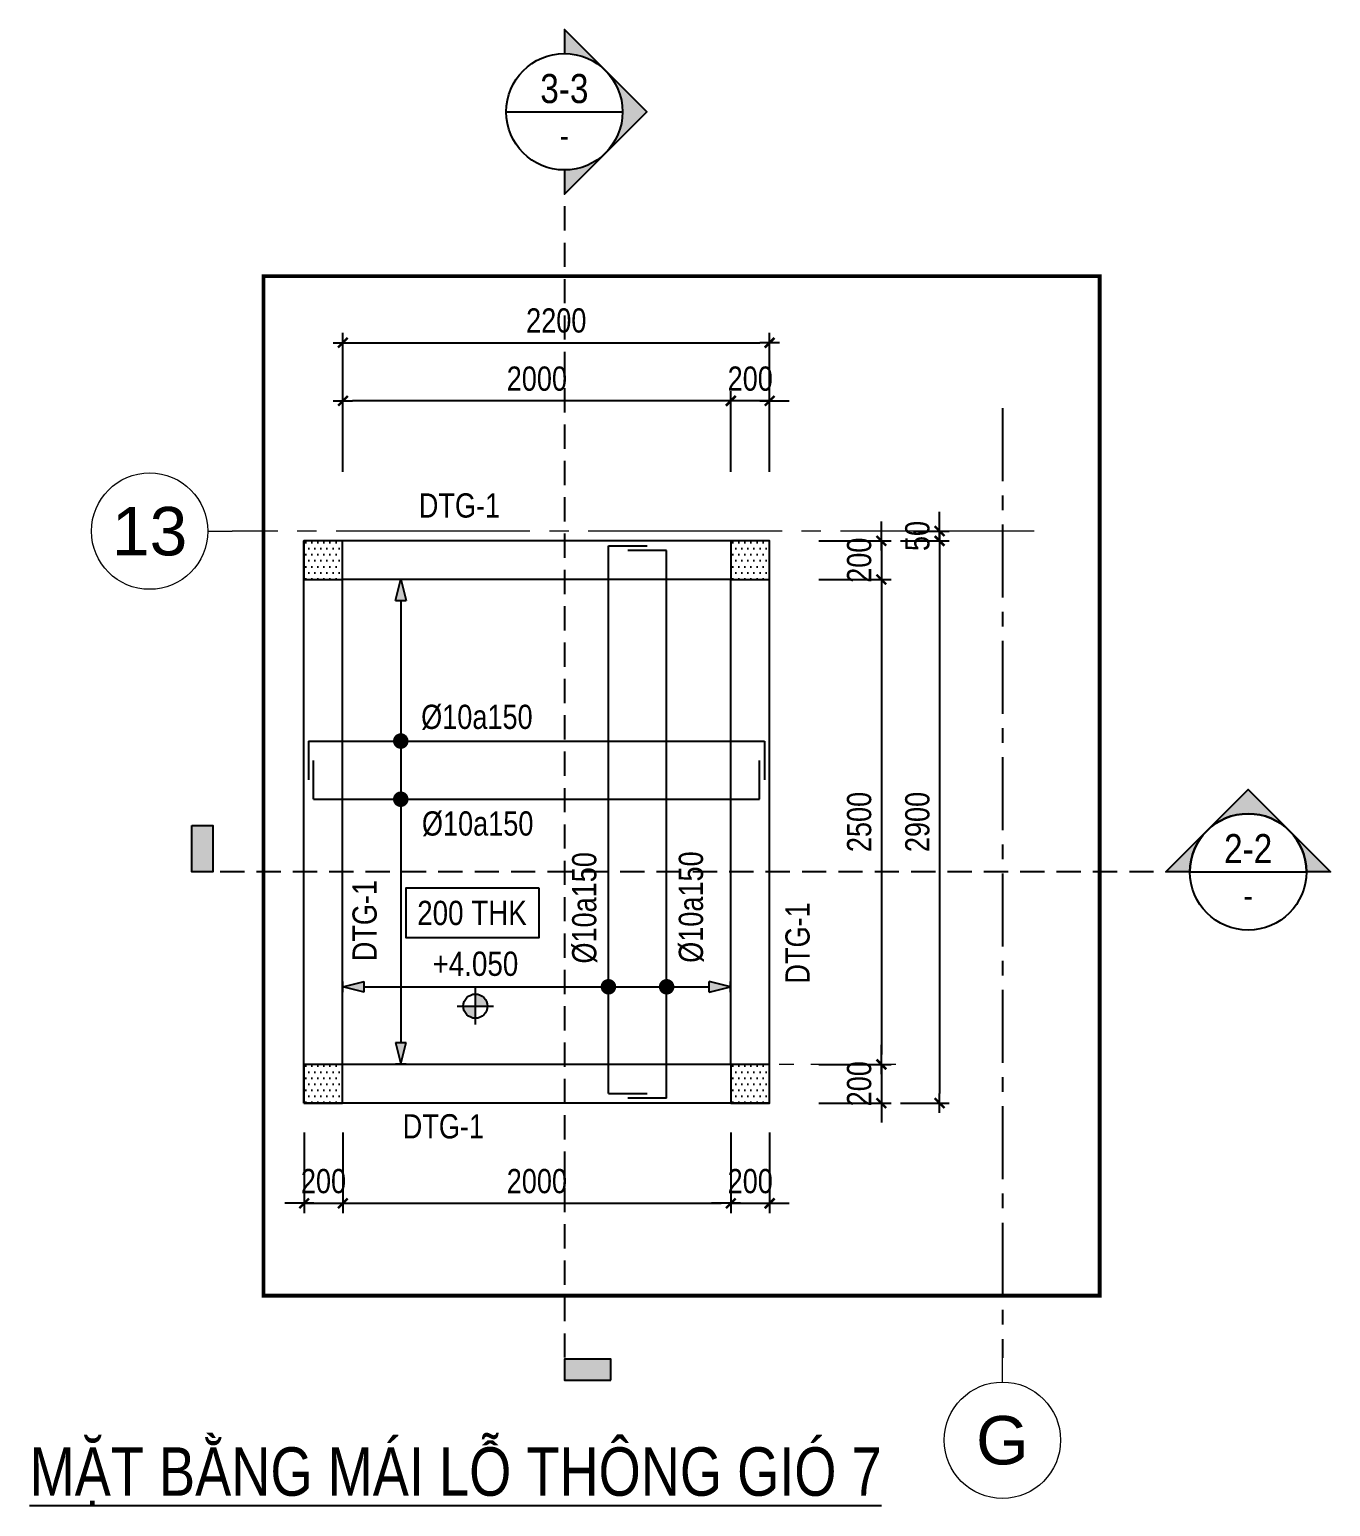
# Model space of a CAD drawing. Header units: millimetres. Extents: x -3582679 to -3542129, y 680309 to 797609.
# Drawn here: x -3573505 to -3566799, y 722359 to 729976 of the extents above; entities that cross this region are included whole.
import ezdxf
from ezdxf.enums import TextEntityAlignment as Align

# ---------------------------------------------------------------- set-up
doc = ezdxf.new("R2010")
doc.units = ezdxf.units.MM
doc.header["$LTSCALE"] = 100
doc.header["$MEASUREMENT"] = 0
for name, pattern in [('A14-Chi tiet Thong gio ham$0$HTT Center', [13, 10, -1, 1, -1]), ('BLOCK A - CHI TIET THANG 4$0$HIDDEN', [0.375, 0.25, -0.125]), ('BLOCK B - CHI TIET THANG 5$0$$0$HIDDEN', [0.375, 0.25, -0.125]), ('CENTER', [2, 1.25, -0.25, 0.25, -0.25]), ('HIDDEN', [0.375, 0.25, -0.125])]:
    doc.linetypes.add(name, pattern=pattern)
doc.layers.get('0').update_dxf_attribs({"lineweight": 9})
for name, color, linetype, lineweight in [("'S_General_Hidden_1 Thin", 1, 'HIDDEN', 18), ('A14-Chi tiet Thong gio ham$0$Ky hieu Truc', 1, 'Continuous', 5), ('A14-Chi tiet Thong gio ham$0$Luoi Truc', 251, 'A14-Chi tiet Thong gio ham$0$HTT Center', 9)]:
    doc.layers.add(name, color=color, linetype=linetype, lineweight=lineweight)
for name, color, linetype in [('01PM. TEXT A', 3, 'Continuous'), ('02PM. TEXT B', 4, 'Continuous'), ('05PM. FRAME', 4, 'Continuous'), ('07PM. WACO', 6, 'Continuous'), ('11PM. DIM', 2, 'Continuous'), ('12PM. GRID', 8, 'CENTER'), ('13PM. HATCH', 8, 'Continuous'), ('S-Hatch', 8, 'Continuous')]:
    doc.layers.add(name, color=color, linetype=linetype)
doc.styles.add('[PMDC2013]STYLE', font='arial.ttf', dxfattribs={"width": 0.8})
doc.styles.add('A14-Chi tiet Thong gio ham$0$Arial_C', font='arial.ttf')
doc.styles.add('BLOCK A - CHI TIET THANG 1$0$VNI-HelveC', font='VHELVCN_0.TTF')
doc.styles.add('BLOCK B - CHI TIET THANG 5$0$$0$Title Block Bold', font='VHELVEB_0.TTF')
doc.styles.add('BLOCK B - CHI TIET THANG 5$0$VNI-HelveCB', font='VHELVCB_0.TTF')
doc.styles.add('ISOCP', font='Isocp.shx', dxfattribs={"bigfont": 'as_sym.shx'})
doc.styles.add('TB', font='arial.ttf', dxfattribs={"width": 0.8})
doc.styles.add('TTP-HelCon', font='VHELVCN_0.TTF')
doc.dimstyles.new('20', dxfattribs={"dimtxt": 250, "dimasz": 200, "dimexe": 250, "dimexo": 0, "dimgap": 100, "dimtad": 1, "dimdec": 0, "dimlfac": 0.2, "dimzin": 0, "dimdsep": 46, "dimtxsty": '[PMDC2013]STYLE', "dimblk": 'TICK', "dimcen": 0, "dimdle": 300, "dimclrd": 2, "dimclre": 2, "dimclrt": 4, "dimadec": 0, "dimazin": 0, "dimtfac": 0.004, "dimtdec": 0, "dimtix": 1, "dimtmove": 2, "dimatfit": 3, "dimldrblk": 'TICK', "dimfxl": 1, "dimtvp": 0.8, "dimtolj": 1, "dimtzin": 0, "dimarcsym": 0})

# ---------------------------------------------------------------- blocks, each defined once
blk = doc.blocks.new('A14-Chi tiet Thong gio ham$0$HTT-Grid')
at = {"linetype": 'ByBlock', "lineweight": -2}
blk.add_line((0, 6), (0, 8.5), dxfattribs=at)
blk.add_circle((0, 0), 6, dxfattribs=at)
at = {"linetype": 'ByBlock', "lineweight": -2, "style": 'A14-Chi tiet Thong gio ham$0$Arial_C'}
blk.add_attdef('GRID', text='', height=5, dxfattribs=at).set_placement((0, 0), align=Align.MIDDLE)
blk = doc.blocks.new('TICK')
at = {"color": 0, "linetype": 'ByBlock'}
blk.add_line((1, 0), (-1, 0), dxfattribs=at)
at = {"color": 7, "linetype": 'ByBlock', "const_width": 0.25}
blk.add_lwpolyline([(-0.5, -0.5), (0.5, 0.5)], dxfattribs=at)
blk = doc.blocks.new('*D341')
at = {"layer": '11PM. DIM', "color": 2, "lineweight": -2, "ltscale": 0.3, "transparency": 16777216}
for p, q in [((-3569939.7, 728061.4), (-3569989.7, 728061.4)), ((-3569889.7, 727695.5), (-3569889.7, 728111.4)), ((-3569689.7, 728061.4), (-3569889.7, 728061.4)), ((-3569689.7, 727695.5), (-3569689.7, 728111.4)), ((-3569639.7, 728061.4), (-3569589.7, 728061.4))]:
    blk.add_line(p, q, dxfattribs=at)
at = {"layer": '11PM. DIM', "color": 2, "lineweight": -2, "ltscale": 0.3, "transparency": 16777216, "xscale": 50, "yscale": 50, "zscale": 50}
blk.add_blockref('TICK', (-3569889.7, 728061.4), dxfattribs=at)
at = {"layer": '11PM. DIM', "color": 2, "lineweight": -2, "ltscale": 0.3, "transparency": 16777216, "xscale": 50, "yscale": 50, "zscale": 50, "rotation": 180}
blk.add_blockref('TICK', (-3569689.7, 728061.4), dxfattribs=at)
at = {"layer": '11PM. DIM', "color": 4, "ltscale": 0.3, "transparency": 16777216, "insert": (-3569789.7, 728175.2), "char_height": 125, "attachment_point": 5, "style": '[PMDC2013]STYLE'}
blk.add_mtext('\\A1;200', dxfattribs=at)
blk = doc.blocks.new('*D342')
at = {"layer": '11PM. DIM', "color": 2, "lineweight": -2, "ltscale": 0.3, "transparency": 16777216}
for p, q in [((-3571889.7, 727695.5), (-3571889.7, 728111.4)), ((-3569939.7, 728061.4), (-3571839.7, 728061.4)), ((-3569889.7, 727695.5), (-3569889.7, 728111.4))]:
    blk.add_line(p, q, dxfattribs=at)
at = {"layer": '11PM. DIM', "color": 2, "lineweight": -2, "ltscale": 0.3, "transparency": 16777216, "xscale": 50, "yscale": 50, "zscale": 50, "rotation": 180}
blk.add_blockref('TICK', (-3571889.7, 728061.4), dxfattribs=at)
at = {"layer": '11PM. DIM', "color": 2, "lineweight": -2, "ltscale": 0.3, "transparency": 16777216, "xscale": 50, "yscale": 50, "zscale": 50}
blk.add_blockref('TICK', (-3569889.7, 728061.4), dxfattribs=at)
at = {"layer": '11PM. DIM', "color": 4, "ltscale": 0.3, "transparency": 16777216, "insert": (-3570889.7, 728175.2), "char_height": 125, "attachment_point": 5, "style": '[PMDC2013]STYLE'}
blk.add_mtext('\\A1;\\A1;2000', dxfattribs=at)
blk = doc.blocks.new('*D343')
at = {"layer": '11PM. DIM', "color": 2, "lineweight": -2, "ltscale": 0.3, "transparency": 16777216}
for p, q in [((-3569113.8, 727389.4), (-3569113.8, 727439.4)), ((-3569436.5, 727339.4), (-3569063.8, 727339.4)), ((-3569113.8, 727339.4), (-3569113.8, 727139.4)), ((-3569436.5, 727139.4), (-3569063.8, 727139.4)), ((-3569113.8, 727089.4), (-3569113.8, 727039.4))]:
    blk.add_line(p, q, dxfattribs=at)
at = {"layer": '11PM. DIM', "color": 2, "lineweight": -2, "ltscale": 0.3, "transparency": 16777216, "xscale": 50, "yscale": 50, "zscale": 50}
for p, rotation in [((-3569113.8, 727339.4), 270), ((-3569113.8, 727139.4), 90)]:
    blk.add_blockref('TICK', p, dxfattribs=dict(at, rotation=rotation))
at = {"layer": '11PM. DIM', "color": 4, "ltscale": 0.3, "transparency": 16777216, "insert": (-3569227.6, 727239.4), "char_height": 125, "attachment_point": 5, "rotation": 90, "style": '[PMDC2013]STYLE'}
blk.add_mtext('\\A1;200', dxfattribs=at)
blk = doc.blocks.new('*D344')
at = {"layer": '11PM. DIM', "color": 2, "lineweight": -2, "ltscale": 0.3, "transparency": 16777216}
for p, q in [((-3569436.5, 727139.4), (-3569063.8, 727139.4)), ((-3569113.8, 727089.4), (-3569113.8, 724689.4)), ((-3569436.5, 724639.4), (-3569063.8, 724639.4))]:
    blk.add_line(p, q, dxfattribs=at)
at = {"layer": '11PM. DIM', "color": 2, "lineweight": -2, "ltscale": 0.3, "transparency": 16777216, "xscale": 50, "yscale": 50, "zscale": 50}
for p, rotation in [((-3569113.8, 727139.4), 90), ((-3569113.8, 724639.4), 270)]:
    blk.add_blockref('TICK', p, dxfattribs=dict(at, rotation=rotation))
at = {"layer": '11PM. DIM', "color": 4, "ltscale": 0.3, "transparency": 16777216, "insert": (-3569227.6, 725889.4), "char_height": 125, "attachment_point": 5, "rotation": 90, "style": '[PMDC2013]STYLE'}
blk.add_mtext('\\A1;\\A1;2500', dxfattribs=at)
blk = doc.blocks.new('*D345')
at = {"layer": '11PM. DIM', "color": 2, "lineweight": -2, "ltscale": 0.3, "transparency": 16777216}
for p, q in [((-3569113.8, 724689.4), (-3569113.8, 724739.4)), ((-3569436.5, 724639.4), (-3569063.8, 724639.4)), ((-3569113.8, 724639.4), (-3569113.8, 724439.4)), ((-3569436.5, 724439.4), (-3569063.8, 724439.4)), ((-3569113.8, 724389.4), (-3569113.8, 724339.4))]:
    blk.add_line(p, q, dxfattribs=at)
at = {"layer": '11PM. DIM', "color": 2, "lineweight": -2, "ltscale": 0.3, "transparency": 16777216, "xscale": 50, "yscale": 50, "zscale": 50}
for p, rotation in [((-3569113.8, 724639.4), 270), ((-3569113.8, 724439.4), 90)]:
    blk.add_blockref('TICK', p, dxfattribs=dict(at, rotation=rotation))
at = {"layer": '11PM. DIM', "color": 4, "ltscale": 0.3, "transparency": 16777216, "insert": (-3569227.6, 724539.4), "char_height": 125, "attachment_point": 5, "rotation": 90, "style": '[PMDC2013]STYLE'}
blk.add_mtext('\\A1;200', dxfattribs=at)
blk = doc.blocks.new('*D346')
at = {"layer": '11PM. DIM', "color": 2, "lineweight": -2, "ltscale": 0.3, "transparency": 16777216}
for p, q in [((-3572089.7, 724288.5), (-3572089.7, 723872.7)), ((-3571889.7, 724288.5), (-3571889.7, 723872.7)), ((-3572139.7, 723922.7), (-3572189.7, 723922.7)), ((-3572089.7, 723922.7), (-3571889.7, 723922.7)), ((-3571839.7, 723922.7), (-3571789.7, 723922.7))]:
    blk.add_line(p, q, dxfattribs=at)
at = {"layer": '11PM. DIM', "color": 2, "lineweight": -2, "ltscale": 0.3, "transparency": 16777216, "xscale": 50, "yscale": 50, "zscale": 50}
blk.add_blockref('TICK', (-3572089.7, 723922.7), dxfattribs=at)
at = {"layer": '11PM. DIM', "color": 2, "lineweight": -2, "ltscale": 0.3, "transparency": 16777216, "xscale": 50, "yscale": 50, "zscale": 50, "rotation": 180}
blk.add_blockref('TICK', (-3571889.7, 723922.7), dxfattribs=at)
at = {"layer": '11PM. DIM', "color": 4, "ltscale": 0.3, "transparency": 16777216, "insert": (-3571989.7, 724036.5), "char_height": 125, "attachment_point": 5, "style": '[PMDC2013]STYLE'}
blk.add_mtext('\\A1;200', dxfattribs=at)
blk = doc.blocks.new('*D347')
at = {"layer": '11PM. DIM', "color": 2, "lineweight": -2, "ltscale": 0.3, "transparency": 16777216}
for p, q in [((-3571889.7, 724288.5), (-3571889.7, 723872.7)), ((-3569889.7, 724288.5), (-3569889.7, 723872.7)), ((-3571839.7, 723922.7), (-3569939.7, 723922.7))]:
    blk.add_line(p, q, dxfattribs=at)
at = {"layer": '11PM. DIM', "color": 2, "lineweight": -2, "ltscale": 0.3, "transparency": 16777216, "xscale": 50, "yscale": 50, "zscale": 50, "rotation": 180}
blk.add_blockref('TICK', (-3571889.7, 723922.7), dxfattribs=at)
at = {"layer": '11PM. DIM', "color": 2, "lineweight": -2, "ltscale": 0.3, "transparency": 16777216, "xscale": 50, "yscale": 50, "zscale": 50}
blk.add_blockref('TICK', (-3569889.7, 723922.7), dxfattribs=at)
at = {"layer": '11PM. DIM', "color": 4, "ltscale": 0.3, "transparency": 16777216, "insert": (-3570889.7, 724036.5), "char_height": 125, "attachment_point": 5, "style": '[PMDC2013]STYLE'}
blk.add_mtext('\\A1;\\A1;2000', dxfattribs=at)
blk = doc.blocks.new('*D348')
at = {"layer": '11PM. DIM', "color": 2, "lineweight": -2, "ltscale": 0.3, "transparency": 16777216}
for p, q in [((-3569889.7, 724288.5), (-3569889.7, 723872.7)), ((-3569689.7, 724288.5), (-3569689.7, 723872.7)), ((-3569939.7, 723922.7), (-3569989.7, 723922.7)), ((-3569889.7, 723922.7), (-3569689.7, 723922.7)), ((-3569639.7, 723922.7), (-3569589.7, 723922.7))]:
    blk.add_line(p, q, dxfattribs=at)
at = {"layer": '11PM. DIM', "color": 2, "lineweight": -2, "ltscale": 0.3, "transparency": 16777216, "xscale": 50, "yscale": 50, "zscale": 50}
blk.add_blockref('TICK', (-3569889.7, 723922.7), dxfattribs=at)
at = {"layer": '11PM. DIM', "color": 2, "lineweight": -2, "ltscale": 0.3, "transparency": 16777216, "xscale": 50, "yscale": 50, "zscale": 50, "rotation": 180}
blk.add_blockref('TICK', (-3569689.7, 723922.7), dxfattribs=at)
at = {"layer": '11PM. DIM', "color": 4, "ltscale": 0.3, "transparency": 16777216, "insert": (-3569789.7, 724036.5), "char_height": 125, "attachment_point": 5, "style": '[PMDC2013]STYLE'}
blk.add_mtext('\\A1;200', dxfattribs=at)
blk = doc.blocks.new('*D349')
at = {"layer": '11PM. DIM', "color": 2, "lineweight": -2, "ltscale": 0.3, "transparency": 16777216}
for p, q in [((-3571889.7, 728076.7), (-3571889.7, 728411.4)), ((-3571839.7, 728361.4), (-3569739.7, 728361.4)), ((-3569689.7, 728076.7), (-3569689.7, 728411.4))]:
    blk.add_line(p, q, dxfattribs=at)
at = {"layer": '11PM. DIM', "color": 2, "lineweight": -2, "ltscale": 0.3, "transparency": 16777216, "xscale": 50, "yscale": 50, "zscale": 50, "rotation": 180}
blk.add_blockref('TICK', (-3571889.7, 728361.4), dxfattribs=at)
at = {"layer": '11PM. DIM', "color": 2, "lineweight": -2, "ltscale": 0.3, "transparency": 16777216, "xscale": 50, "yscale": 50, "zscale": 50}
blk.add_blockref('TICK', (-3569689.7, 728361.4), dxfattribs=at)
at = {"layer": '11PM. DIM', "color": 4, "ltscale": 0.3, "transparency": 16777216, "insert": (-3570789.7, 728475.2), "char_height": 125, "attachment_point": 5, "style": '[PMDC2013]STYLE'}
blk.add_mtext('\\A1;2200', dxfattribs=at)
blk = doc.blocks.new('*D350')
at = {"layer": '11PM. DIM', "color": 2, "lineweight": -2, "ltscale": 0.3, "transparency": 16777216}
for p, q in [((-3569015.6, 727339.4), (-3568763.8, 727339.4)), ((-3568813.8, 727289.4), (-3568813.8, 724489.4)), ((-3569015.6, 724439.4), (-3568763.8, 724439.4))]:
    blk.add_line(p, q, dxfattribs=at)
at = {"layer": '11PM. DIM', "color": 2, "lineweight": -2, "ltscale": 0.3, "transparency": 16777216, "xscale": 50, "yscale": 50, "zscale": 50}
for p, rotation in [((-3568813.8, 727339.4), 90), ((-3568813.8, 724439.4), 270)]:
    blk.add_blockref('TICK', p, dxfattribs=dict(at, rotation=rotation))
at = {"layer": '11PM. DIM', "color": 4, "ltscale": 0.3, "transparency": 16777216, "insert": (-3568927.6, 725889.4), "char_height": 125, "attachment_point": 5, "rotation": 90, "style": '[PMDC2013]STYLE'}
blk.add_mtext('\\A1;2900', dxfattribs=at)
blk = doc.blocks.new('*D351')
at = {"layer": '11PM. DIM', "color": 2, "lineweight": -2, "ltscale": 0.3, "transparency": 16777216}
for p, q in [((-3568813.8, 727439.4), (-3568813.8, 727489.4)), ((-3568947.2, 727389.4), (-3568763.8, 727389.4)), ((-3568813.8, 727339.4), (-3568813.8, 727389.4)), ((-3569015.6, 727339.4), (-3568763.8, 727339.4)), ((-3568813.8, 727289.4), (-3568813.8, 727239.4))]:
    blk.add_line(p, q, dxfattribs=at)
at = {"layer": '11PM. DIM', "color": 2, "lineweight": -2, "ltscale": 0.3, "transparency": 16777216, "xscale": 50, "yscale": 50, "zscale": 50}
for p, rotation in [((-3568813.8, 727389.4), 270), ((-3568813.8, 727339.4), 90)]:
    blk.add_blockref('TICK', p, dxfattribs=dict(at, rotation=rotation))
at = {"layer": '11PM. DIM', "color": 4, "ltscale": 0.3, "transparency": 16777216, "insert": (-3568927.6, 727364.4), "char_height": 125, "attachment_point": 5, "rotation": 90, "style": '[PMDC2013]STYLE'}
blk.add_mtext('\\A1;50', dxfattribs=at)
blk = doc.blocks.new('*U366')
h = blk.add_hatch(color=256)
edge = h.paths.add_edge_path()
edge.add_line((0, -600), (0, -849))
edge.add_line((0, -849), (849, 0))
edge.add_line((849, 0), (0, 849))
edge.add_line((0, 849), (0, 600))
edge.add_arc((0, 0), 600, -90, 90, ccw=False)
blk.add_hatch(color=256).paths.add_polyline_path([(480, -13083), (480, -12868), (0, -12868), (0, -13083)])
blk.add_line((-600, 0), (600, 0))
at = {"linetype": 'BLOCK B - CHI TIET THANG 5$0$$0$HIDDEN', "ltscale": 10}
blk.add_line((0, -600), (0, -13083), dxfattribs=at)
blk.add_lwpolyline([(0, -600), (0, -849), (849, 0), (0, 849), (0, 600, -1)], format="xyb", close=True)
blk.add_lwpolyline([(480, -13083), (480, -12868), (0, -12868), (0, -13083)], close=True)
blk.add_circle((0, 0), 600)
at = {"style": 'BLOCK B - CHI TIET THANG 5$0$$0$Title Block Bold', "flags": 8}
blk.add_attdef('VIEWNUMBER', text='', height=300, dxfattribs=at).set_placement((0, 0), align=Align.BOTTOM_CENTER)
blk.add_attdef('DRAWINGREFERENCE', text='', height=250, dxfattribs=at).set_placement((0, -120), align=Align.TOP_CENTER)
blk = doc.blocks.new('*U367')
h = blk.add_hatch(color=256)
edge = h.paths.add_edge_path()
edge.add_line((-600, 0), (-849, 0))
edge.add_line((-849, 0), (0, 849))
edge.add_line((0, 849), (849, 0))
edge.add_line((849, 0), (600, 0))
edge.add_arc((0, 0), 600, 360, 540)
blk.add_hatch(color=256).paths.add_polyline_path([(-10891, 480), (-10676, 480), (-10676, 0), (-10891, 0)])
at = {"linetype": 'BLOCK B - CHI TIET THANG 5$0$$0$HIDDEN', "ltscale": 10}
blk.add_line((-600, 0), (-10891, 0), dxfattribs=at)
blk.add_line((-600, 0), (600, 0))
blk.add_lwpolyline([(-600, 0), (-849, 0), (0, 849), (849, 0), (600, 0, 1)], format="xyb", close=True)
blk.add_lwpolyline([(-10891, 480), (-10676, 480), (-10676, 0), (-10891, 0)], close=True)
blk.add_circle((0, 0), 600)
at = {"style": 'BLOCK B - CHI TIET THANG 5$0$$0$Title Block Bold', "flags": 8}
blk.add_attdef('VIEWNUMBER', text='', height=300, dxfattribs=at).set_placement((0, 0), align=Align.BOTTOM_CENTER)
blk.add_attdef('DRAWINGREFERENCE', text='', height=250, dxfattribs=at).set_placement((0, -120), align=Align.TOP_CENTER)
blk = doc.blocks.new('*U369')
at = {"layer": 'S-Hatch'}
h = blk.add_hatch(color=256, dxfattribs=at)
h.dxf.hatch_style = 1
h.paths.add_polyline_path([(-55, 2050), (55, 2050), (0, 2270)])
h = blk.add_hatch(color=256, dxfattribs=at)
h.dxf.hatch_style = 1
h.paths.add_polyline_path([(0, -2730), (55, -2510), (-55, -2510)])
at = {"linetype": 'ByBlock'}
for p, q in [((-900, 0), (-900, 400)), ((3700, 0), (3700, 400)), ((-900, 0), (3700, 0))]:
    blk.add_line(p, q, dxfattribs=at)
at = {"layer": 'S-Hatch'}
for p, q in [((-55, 2270), (55, 2270)), ((-55, 2050), (0, 2270)), ((0, 2270), (55, 2050)), ((-55, 2050), (55, 2050)), ((0, 2050), (0, -2510)), ((-55, -2510), (55, -2510)), ((-55, -2510), (0, -2730)), ((0, -2730), (55, -2510)), ((-55, -2730), (55, -2730))]:
    blk.add_line(p, q, dxfattribs=at)
at = {"layer": 'S-Hatch', "const_width": 80, "flags": 128}
blk.add_lwpolyline([(-40, 0, -1), (40, 0, -1)], format="xyb", close=True, dxfattribs=at)
at = {"layer": '02PM. TEXT B', "linetype": 'ByBlock', "style": 'TB', "width": 0.8, "flags": 8}
blk.add_attdef('1', text='', height=250, dxfattribs=at).set_placement((218, -250), align=Align.MIDDLE_LEFT)
blk = doc.blocks.new('*U368')
at = {"layer": 'S-Hatch'}
h = blk.add_hatch(color=256, dxfattribs=at)
h.dxf.hatch_style = 1
h.paths.add_polyline_path([(-55, 1450), (55, 1450), (0, 1670)])
h = blk.add_hatch(color=256, dxfattribs=at)
h.dxf.hatch_style = 1
h.paths.add_polyline_path([(0, -3330), (55, -3110), (-55, -3110)])
at = {"linetype": 'ByBlock'}
for p, q in [((-950, 0), (3750, 0)), ((-950, 0), (-950, -400)), ((3750, 0), (3750, -400))]:
    blk.add_line(p, q, dxfattribs=at)
at = {"layer": 'S-Hatch'}
for p, q in [((-55, 1670), (55, 1670)), ((-55, 1450), (0, 1670)), ((0, 1670), (55, 1450)), ((-55, 1450), (55, 1450)), ((0, 1450), (0, -3110)), ((-55, -3110), (55, -3110)), ((-55, -3110), (0, -3330)), ((0, -3330), (55, -3110)), ((-55, -3330), (55, -3330))]:
    blk.add_line(p, q, dxfattribs=at)
at = {"layer": 'S-Hatch', "const_width": 80, "flags": 128}
blk.add_lwpolyline([(-40, 0, 1), (40, 0, 1)], format="xyb", close=True, dxfattribs=at)
at = {"layer": '02PM. TEXT B', "linetype": 'ByBlock', "style": 'TB', "width": 0.8, "flags": 8}
blk.add_attdef('1', text='', height=250, dxfattribs=at).set_placement((210, 250), align=Align.MIDDLE_LEFT)
blk = doc.blocks.new('*U370')
at = {"layer": 'S-Hatch'}
h = blk.add_hatch(color=256, dxfattribs=at)
h.dxf.hatch_style = 1
h.paths.add_polyline_path([(-55, 3120), (55, 3120), (0, 3340)])
h = blk.add_hatch(color=256, dxfattribs=at)
h.dxf.hatch_style = 1
h.paths.add_polyline_path([(0, -660), (55, -440), (-55, -440)])
at = {"linetype": 'ByBlock'}
for p, q in [((-1150, 0), (-1150, 400)), ((4500, 0), (4500, 400)), ((-1150, 0), (4500, 0))]:
    blk.add_line(p, q, dxfattribs=at)
at = {"layer": 'S-Hatch'}
for p, q in [((-55, 3340), (55, 3340)), ((-55, 3120), (0, 3340)), ((0, 3340), (55, 3120)), ((-55, 3120), (55, 3120)), ((0, 3120), (0, -440)), ((-55, -440), (55, -440)), ((-55, -440), (0, -660)), ((0, -660), (55, -440)), ((-55, -660), (55, -660))]:
    blk.add_line(p, q, dxfattribs=at)
at = {"layer": 'S-Hatch', "const_width": 80, "flags": 128}
blk.add_lwpolyline([(-40, 0, -1), (40, 0, -1)], format="xyb", close=True, dxfattribs=at)
at = {"layer": '02PM. TEXT B', "linetype": 'ByBlock', "style": 'TB', "width": 0.8, "flags": 8}
blk.add_attdef('1', text='', height=250, dxfattribs=at).set_placement((248, -250), align=Align.MIDDLE_LEFT)
blk = doc.blocks.new('*U371')
at = {"layer": 'S-Hatch'}
h = blk.add_hatch(color=256, dxfattribs=at)
h.dxf.hatch_style = 1
h.paths.add_polyline_path([(-55, 2520), (55, 2520), (0, 2740)])
h = blk.add_hatch(color=256, dxfattribs=at)
h.dxf.hatch_style = 1
h.paths.add_polyline_path([(0, -1260), (55, -1040), (-55, -1040)])
at = {"linetype": 'ByBlock'}
for p, q in [((-1100, 0), (4550, 0)), ((-1100, 0), (-1100, -400)), ((4550, 0), (4550, -400))]:
    blk.add_line(p, q, dxfattribs=at)
at = {"layer": 'S-Hatch'}
for p, q in [((-55, 2740), (55, 2740)), ((-55, 2520), (0, 2740)), ((0, 2740), (55, 2520)), ((-55, 2520), (55, 2520)), ((0, 2520), (0, -1040)), ((-55, -1040), (55, -1040)), ((-55, -1040), (0, -1260)), ((0, -1260), (55, -1040)), ((-55, -1260), (55, -1260))]:
    blk.add_line(p, q, dxfattribs=at)
at = {"layer": 'S-Hatch', "const_width": 80, "flags": 128}
blk.add_lwpolyline([(-40, 0, 1), (40, 0, 1)], format="xyb", close=True, dxfattribs=at)
at = {"layer": '02PM. TEXT B', "linetype": 'ByBlock', "style": 'TB', "width": 0.8, "flags": 8}
blk.add_attdef('1', text='', height=250, dxfattribs=at).set_placement((240, 250), align=Align.MIDDLE_LEFT)
blk = doc.blocks.new('BLOCK A - CHI TIET THANG 1$0$13123123213')
at = {"linetype": 'ByBlock'}
h = blk.add_hatch(color=0, dxfattribs=at)
h.paths.add_polyline_path([(0, 1), (0, 0), (1, 0, 0.414214)])
h.paths.add_polyline_path([(0, 0), (-1, 0, 0.414214), (0, -1)])
at = {"color": 0, "linetype": 'ByBlock'}
for p, q in [((0, -1.5), (0, 1.5)), ((-1.5, 0), (1.5, 0))]:
    blk.add_line(p, q, dxfattribs=at)
blk.add_circle((0, 0), 1, dxfattribs=at)
at = {"color": 0, "linetype": 'ByBlock', "lineweight": -2, "style": 'BLOCK A - CHI TIET THANG 1$0$VNI-HelveC'}
for tag, p in [('TEXT1', (0, 10.5)), ('TEXT2', (0, 7)), ('TEXT3', (0, 3.5))]:
    blk.add_attdef(tag, text='', height=2, dxfattribs=at).set_placement(p, align=Align.MIDDLE_CENTER)
blk = doc.blocks.new('SLABTAG')
blk.add_lwpolyline([(5.76, 2.12), (-5.68, 2.12), (-5.68, -2.12), (5.76, -2.12)], close=True)
at = {"style": 'ISOCP'}
blk.add_attdef('SLABTTHK', text='', height=3, dxfattribs=at).set_placement((0, 0), align=Align.MIDDLE)

msp = doc.modelspace()

# ---------------------------------------------------------------- hatches: boundary and pattern name
at = {"layer": '13PM. HATCH'}
h = msp.add_hatch(dxfattribs=at)
h.set_pattern_fill('DOTS', color=256, scale=500, style=0)
h.set_pattern_definition([(0, (-59956.285, -51168.91), (15.625, 31.25), [0, -31.25])])
h.paths.add_polyline_path([(-3572091.3, 727139.4), (-3571891.3, 727139.4), (-3571891.3, 727339.4), (-3572091.3, 727339.4)])
h = msp.add_hatch(dxfattribs=at)
h.set_pattern_fill('DOTS', color=256, scale=500, style=0)
h.set_pattern_definition([(0, (-57754.74, -51168.91), (15.625, 31.25), [0, -31.25])])
h.paths.add_polyline_path([(-3569889.7, 727139.4), (-3569689.7, 727139.4), (-3569689.7, 727339.4), (-3569889.7, 727339.4)])
h = msp.add_hatch(dxfattribs=at)
h.set_pattern_fill('DOTS', color=256, scale=500, style=0)
h.set_pattern_definition([(0, (-59956.285, -53868.91), (15.625, 31.25), [0, -31.25])])
h.paths.add_polyline_path([(-3572091.3, 724439.4), (-3571891.3, 724439.4), (-3571891.3, 724639.4), (-3572091.3, 724639.4)])
h = msp.add_hatch(dxfattribs=at)
h.set_pattern_fill('DOTS', color=256, scale=500, style=0)
h.set_pattern_definition([(0, (-57754.74, -53868.91), (15.625, 31.25), [0, -31.25])])
h.paths.add_polyline_path([(-3569889.7, 724439.4), (-3569689.7, 724439.4), (-3569689.7, 724639.4), (-3569889.7, 724639.4)])

# ---------------------------------------------------------------- linework, layer by layer
at = {"layer": "'S_General_Hidden_1 Thin", "ltscale": 7}
msp.add_line((-3569039.7, 724639.4), (-3569640.9, 724639.4), dxfattribs=at)
at = {"linetype": 'BLOCK A - CHI TIET THANG 4$0$HIDDEN', "ltscale": 10, "const_width": 20}
msp.add_lwpolyline([(-3572298.8, 728704.5), (-3567988.5, 728704.5), (-3567988.5, 723445.9), (-3572298.8, 723445.9)], close=True, dxfattribs=at)
at = {"layer": '05PM. FRAME'}
for p, q in [((-3572091.3, 724439.4), (-3572091.3, 727339.4)), ((-3569689.7, 727339.4), (-3572091.3, 727339.4)), ((-3569689.7, 724439.4), (-3569689.7, 727339.4)), ((-3569889.7, 727139.4), (-3571891.3, 727139.4)), ((-3571891.3, 724639.4), (-3571891.3, 727139.4)), ((-3569889.7, 724639.4), (-3569889.7, 727139.4)), ((-3569889.7, 724639.4), (-3571891.3, 724639.4)), ((-3569689.7, 724439.4), (-3572091.3, 724439.4))]:
    msp.add_line(p, q, dxfattribs=at)
at = {"layer": '07PM. WACO'}
for points in [[(-3572091.3, 727139.4), (-3571891.3, 727139.4), (-3571891.3, 727339.4), (-3572091.3, 727339.4)], [(-3569889.7, 727139.4), (-3569689.7, 727139.4), (-3569689.7, 727339.4), (-3569889.7, 727339.4)], [(-3572091.3, 724439.4), (-3571891.3, 724439.4), (-3571891.3, 724639.4), (-3572091.3, 724639.4)], [(-3569889.7, 724439.4), (-3569689.7, 724439.4), (-3569689.7, 724639.4), (-3569889.7, 724639.4)]]:
    msp.add_lwpolyline(points, close=True, dxfattribs=at)
at = {"layer": '12PM. GRID', "ltscale": 3}
msp.add_line((-3568489.7, 728022.9), (-3568489.7, 723125.9), dxfattribs=at)
at = {"layer": 'A14-Chi tiet Thong gio ham$0$Luoi Truc'}
msp.add_lwpolyline([(-3568325.2, 727389.4), (-3572461.1, 727389.4)], dxfattribs=at)

# ---------------------------------------------------------------- block references
at = {"layer": '02PM. TEXT B'}
ref = msp.add_blockref('SLABTAG', (-3571224.2, 725420.4), dxfattribs=dict(at, xscale=60, yscale=60, zscale=60))
ref.add_attrib('SLABTTHK', '200 THK', dxfattribs={"layer": '0', "height": 125, "style": 'TTP-HelCon'}).set_placement((-3571224.2, 725420.4), align=Align.MIDDLE)
ref = msp.add_blockref('BLOCK A - CHI TIET THANG 1$0$13123123213', (-3571206.5, 724939.5), dxfattribs=dict(at, xscale=62.5, yscale=62.5, zscale=62.5))
ref.add_attrib('TEXT3', '+4.050', dxfattribs={"layer": '0', "color": 0, "linetype": 'ByBlock', "lineweight": -2, "height": 125, "style": 'BLOCK A - CHI TIET THANG 1$0$VNI-HelveC'}).set_placement((-3571206.5, 725158.3), align=Align.MIDDLE_CENTER)
at = {"layer": '07PM. WACO'}
ref = msp.add_blockref('*U366', (-3570747.9, 729552.1), dxfattribs=dict(at, xscale=0.5, yscale=0.5, zscale=0.5))
ref.add_attrib('VIEWNUMBER', '3-3', dxfattribs={"layer": '0', "height": 150, "style": 'BLOCK B - CHI TIET THANG 5$0$VNI-HelveCB'}).set_placement((-3570747.9, 729552.1), align=Align.BOTTOM_CENTER)
ref.add_attrib('DRAWINGREFERENCE', '-', dxfattribs={"layer": '0', "height": 125, "style": 'BLOCK B - CHI TIET THANG 5$0$VNI-HelveCB'}).set_placement((-3570747.9, 729492.1), align=Align.TOP_CENTER)
at = {"layer": '07PM. WACO', "linetype": 'ByBlock'}
ref = msp.add_blockref('*U371', (-3570520.7, 725039.4), dxfattribs=dict(at, xscale=0.5, yscale=0.5, zscale=0.5, rotation=90))
ref.add_attrib('1', '%%c10a150', dxfattribs={"layer": '02PM. TEXT B', "linetype": 'ByBlock', "height": 125, "rotation": 90, "style": 'TB', "width": 0.8}).set_placement((-3570645.7, 725159.2), align=Align.MIDDLE_LEFT)
ref = msp.add_blockref('*U370', (-3570220.7, 725039.4), dxfattribs=dict(at, xscale=0.5, yscale=0.5, zscale=0.5, rotation=90))
ref.add_attrib('1', '%%c10a150', dxfattribs={"layer": '02PM. TEXT B', "linetype": 'ByBlock', "height": 125, "rotation": 90, "style": 'TB', "width": 0.8}).set_placement((-3570095.7, 725163.1), align=Align.MIDDLE_LEFT)
ref = msp.add_blockref('*U368', (-3571591.3, 726306.8), dxfattribs=dict(at, xscale=0.5, yscale=0.5, zscale=0.5))
ref.add_attrib('1', '%%c10a150', dxfattribs={"layer": '02PM. TEXT B', "linetype": 'ByBlock', "height": 125, "style": 'TB', "width": 0.8}).set_placement((-3571486.3, 726431.8), align=Align.MIDDLE_LEFT)
ref = msp.add_blockref('*U369', (-3571591.3, 726006.8), dxfattribs=dict(at, xscale=0.5, yscale=0.5, zscale=0.5))
ref.add_attrib('1', '%%c10a150', dxfattribs={"layer": '02PM. TEXT B', "linetype": 'ByBlock', "height": 125, "style": 'TB', "width": 0.8}).set_placement((-3571482.3, 725881.8), align=Align.MIDDLE_LEFT)
at = {"layer": '07PM. WACO'}
ref = msp.add_blockref('*U367', (-3567222.8, 725632.1), dxfattribs=dict(at, xscale=0.5, yscale=0.5, zscale=0.5))
ref.add_attrib('VIEWNUMBER', '2-2', dxfattribs={"layer": '0', "height": 150, "style": 'BLOCK B - CHI TIET THANG 5$0$VNI-HelveCB'}).set_placement((-3567222.8, 725632.1), align=Align.BOTTOM_CENTER)
ref.add_attrib('DRAWINGREFERENCE', '-', dxfattribs={"layer": '0', "height": 125, "style": 'BLOCK B - CHI TIET THANG 5$0$VNI-HelveCB'}).set_placement((-3567222.8, 725572.1), align=Align.TOP_CENTER)
at = {"layer": 'A14-Chi tiet Thong gio ham$0$Ky hieu Truc'}
ref = msp.add_blockref('A14-Chi tiet Thong gio ham$0$HTT-Grid', (-3572886.1, 727389.4), dxfattribs=dict(at, xscale=50, yscale=50, zscale=50, rotation=270))
ref.add_attrib('GRID', '13', dxfattribs={"layer": '0', "color": 0, "linetype": 'ByBlock', "lineweight": -2, "height": 250, "style": 'A14-Chi tiet Thong gio ham$0$Arial_C'}).set_placement((-3572886.1, 727389.4), align=Align.MIDDLE)
ref = msp.add_blockref('A14-Chi tiet Thong gio ham$0$HTT-Grid', (-3568489.7, 722700.9), dxfattribs=dict(at, xscale=50, yscale=50, zscale=50))
ref.add_attrib('GRID', 'G', dxfattribs={"layer": '0', "color": 0, "linetype": 'ByBlock', "lineweight": -2, "height": 250, "style": 'A14-Chi tiet Thong gio ham$0$Arial_C'}).set_placement((-3568489.7, 722700.9), align=Align.MIDDLE)

# ---------------------------------------------------------------- texts
at = {"layer": '01PM. TEXT A', "style": '[PMDC2013]STYLE', "width": 0.8}
for p in [(-3571498.3, 727459.4, 0), (-3571581.3, 724257.4, 0)]:
    msp.add_text('DTG-1', height=125, dxfattribs=at).set_placement(p)
for p in [(-3571715.4, 725171.3), (-3569483.5, 725055.9)]:
    msp.add_text('DTG-1', height=125, rotation=90, dxfattribs=at).set_placement(p)
msp.add_text('%%UMẶT BẰNG MÁI LỖ THÔNG GIÓ 7', height=250, dxfattribs=at).set_placement((-3571308.7, 722414.4), align=Align.CENTER)

# ---------------------------------------------------------------- dimensions: what is measured, and where the dimension line sits
at = {"layer": '11PM. DIM', "ltscale": 0.3}
for base, p1, p2, picture, middle in [((-3569689.7, 728361.4), (-3571889.7, 728076.7), (-3569689.7, 728076.7), '*D349', (-3570789.7, 728475.2)), ((-3569889.7, 728061.4), (-3569689.7, 727695.5), (-3569889.7, 727695.5), '*D341', (-3569789.7, 728175.2)), ((-3571889.7, 723922.7), (-3572089.7, 724288.5), (-3571889.7, 724288.5), '*D346', (-3571989.7, 724036.5)), ((-3569689.7, 723922.7), (-3569889.7, 724288.5), (-3569689.7, 724288.5), '*D348', (-3569789.7, 724036.5))]:
    dim = msp.add_linear_dim(base=base, p1=p1, p2=p2, dimstyle='20', override={"dimscale": 0.5, "dimasz": 100, "dimexe": 100, "dimlfac": 1, "dimdle": 100}, dxfattribs=at)
    dim.commit()
    dim.dimension.update_dxf_attribs({"geometry": picture, "text_midpoint": middle})
for base, p1, p2, picture, middle in [((-3571889.7, 728061.4), (-3569889.7, 727695.5), (-3571889.7, 727695.5), '*D342', (-3570889.7, 728175.2)), ((-3569889.7, 723922.7), (-3571889.7, 724288.5), (-3569889.7, 724288.5), '*D347', (-3570889.7, 724036.5))]:
    dim = msp.add_linear_dim(base=base, p1=p1, p2=p2, text='\\A1;2000', dimstyle='20', override={"dimscale": 0.5, "dimasz": 100, "dimexe": 100, "dimlfac": 1, "dimdle": 100}, dxfattribs=at)
    dim.commit()
    dim.dimension.update_dxf_attribs({"geometry": picture, "text_midpoint": middle})
for base, p1, p2, picture, middle in [((-3569113.8, 727139.4), (-3569436.5, 727339.4), (-3569436.5, 727139.4), '*D343', (-3569227.6, 727239.4)), ((-3568813.8, 727389.4), (-3569015.6, 727339.4), (-3568947.2, 727389.4), '*D351', (-3568927.6, 727364.4)), ((-3568813.8, 724439.4), (-3569015.6, 727339.4), (-3569015.6, 724439.4), '*D350', (-3568927.6, 725889.4)), ((-3569113.8, 724439.4), (-3569436.5, 724639.4), (-3569436.5, 724439.4), '*D345', (-3569227.6, 724539.4))]:
    dim = msp.add_linear_dim(base=base, p1=p1, p2=p2, angle=90, dimstyle='20', override={"dimscale": 0.5, "dimasz": 100, "dimexe": 100, "dimlfac": 1, "dimdle": 100}, dxfattribs=at)
    dim.commit()
    dim.dimension.update_dxf_attribs({"geometry": picture, "text_midpoint": middle})
dim = msp.add_linear_dim(base=(-3569113.8, 724639.4), p1=(-3569436.5, 727139.4), p2=(-3569436.5, 724639.4), angle=90, text='\\A1;2500', dimstyle='20', override={"dimscale": 0.5, "dimasz": 100, "dimexe": 100, "dimlfac": 1, "dimdle": 100}, dxfattribs=at)
dim.commit()
dim.dimension.update_dxf_attribs({"geometry": '*D344', "text_midpoint": (-3569227.6, 725889.4)})

doc.saveas('drawing.dxf')
